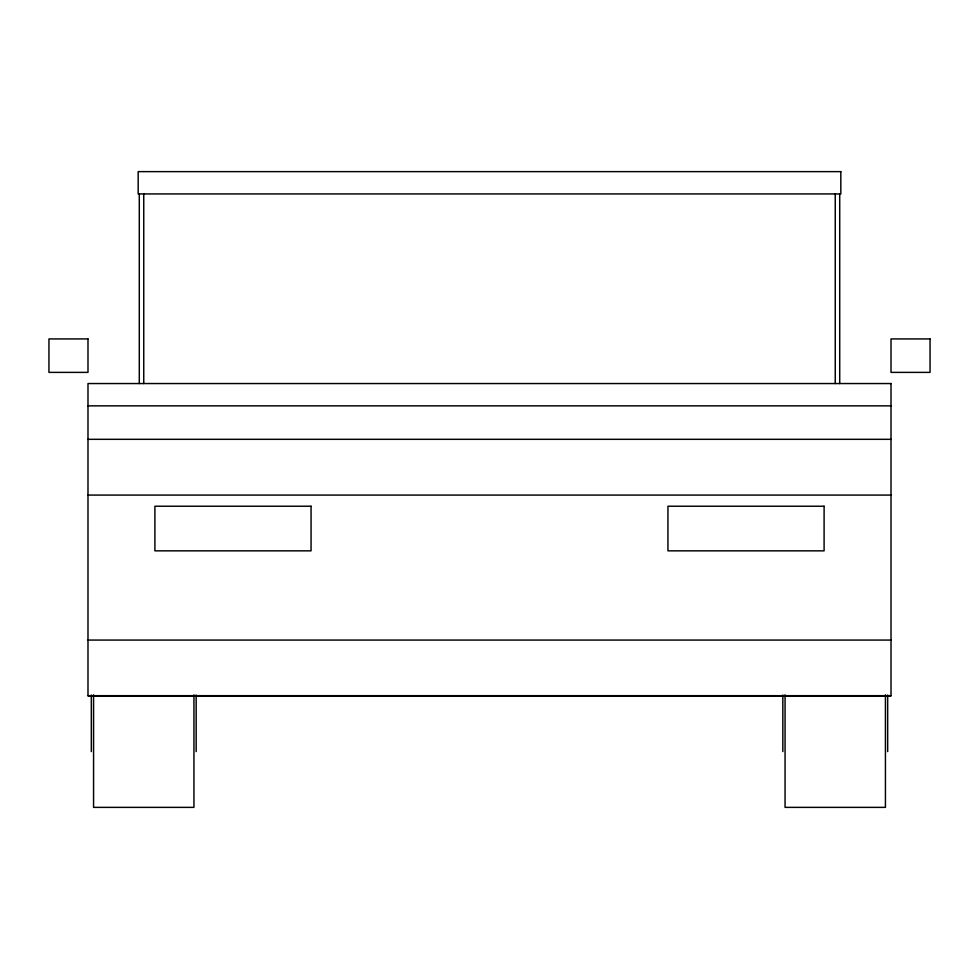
<?xml version="1.0" encoding="UTF-8"?>
<svg xmlns="http://www.w3.org/2000/svg" width="979" height="979" viewBox="0 0 979 979"><rect width="100%" height="100%" fill="white"/><g stroke="black" fill="none" stroke-linecap="round" stroke-linejoin="round"><path stroke-width="1.47" d="M87.988 405.857L891.012 405.857M87.988 439.314L891.012 439.314M87.988 495.08L891.012 495.08M87.988 640.07L891.012 640.07M87.988 695.69L891.012 695.69M887.672 695.066L887.672 751.603M885.432 694.845L885.432 807.369L785.06 807.369L785.06 694.845M839.713 193.94L839.713 383.548M835.246 193.94L835.246 383.548M782.833 695.066L782.833 751.603M196.167 695.066L196.167 751.603M193.94 694.845L193.94 807.369L93.568 807.369L93.568 694.845M143.754 193.94L143.754 383.548M139.287 193.94L139.287 383.548M91.328 695.066L91.328 751.603M840.826 171.631L138.174 171.631L138.174 193.94L840.826 193.94L840.826 171.631M87.988 338.93L48.95 338.93L48.95 372.387L87.988 372.387L87.988 338.93M930.05 338.93L891.012 338.93L891.012 372.387L930.05 372.387L930.05 338.93M891.012 383.548L87.988 383.548L87.988 695.836L891.012 695.836L891.012 383.548M311.053 506.229L154.902 506.229L154.902 550.847L311.053 550.847L311.053 506.229M824.098 506.229L667.947 506.229L667.947 550.847L824.098 550.847L824.098 506.229"/></g></svg>
